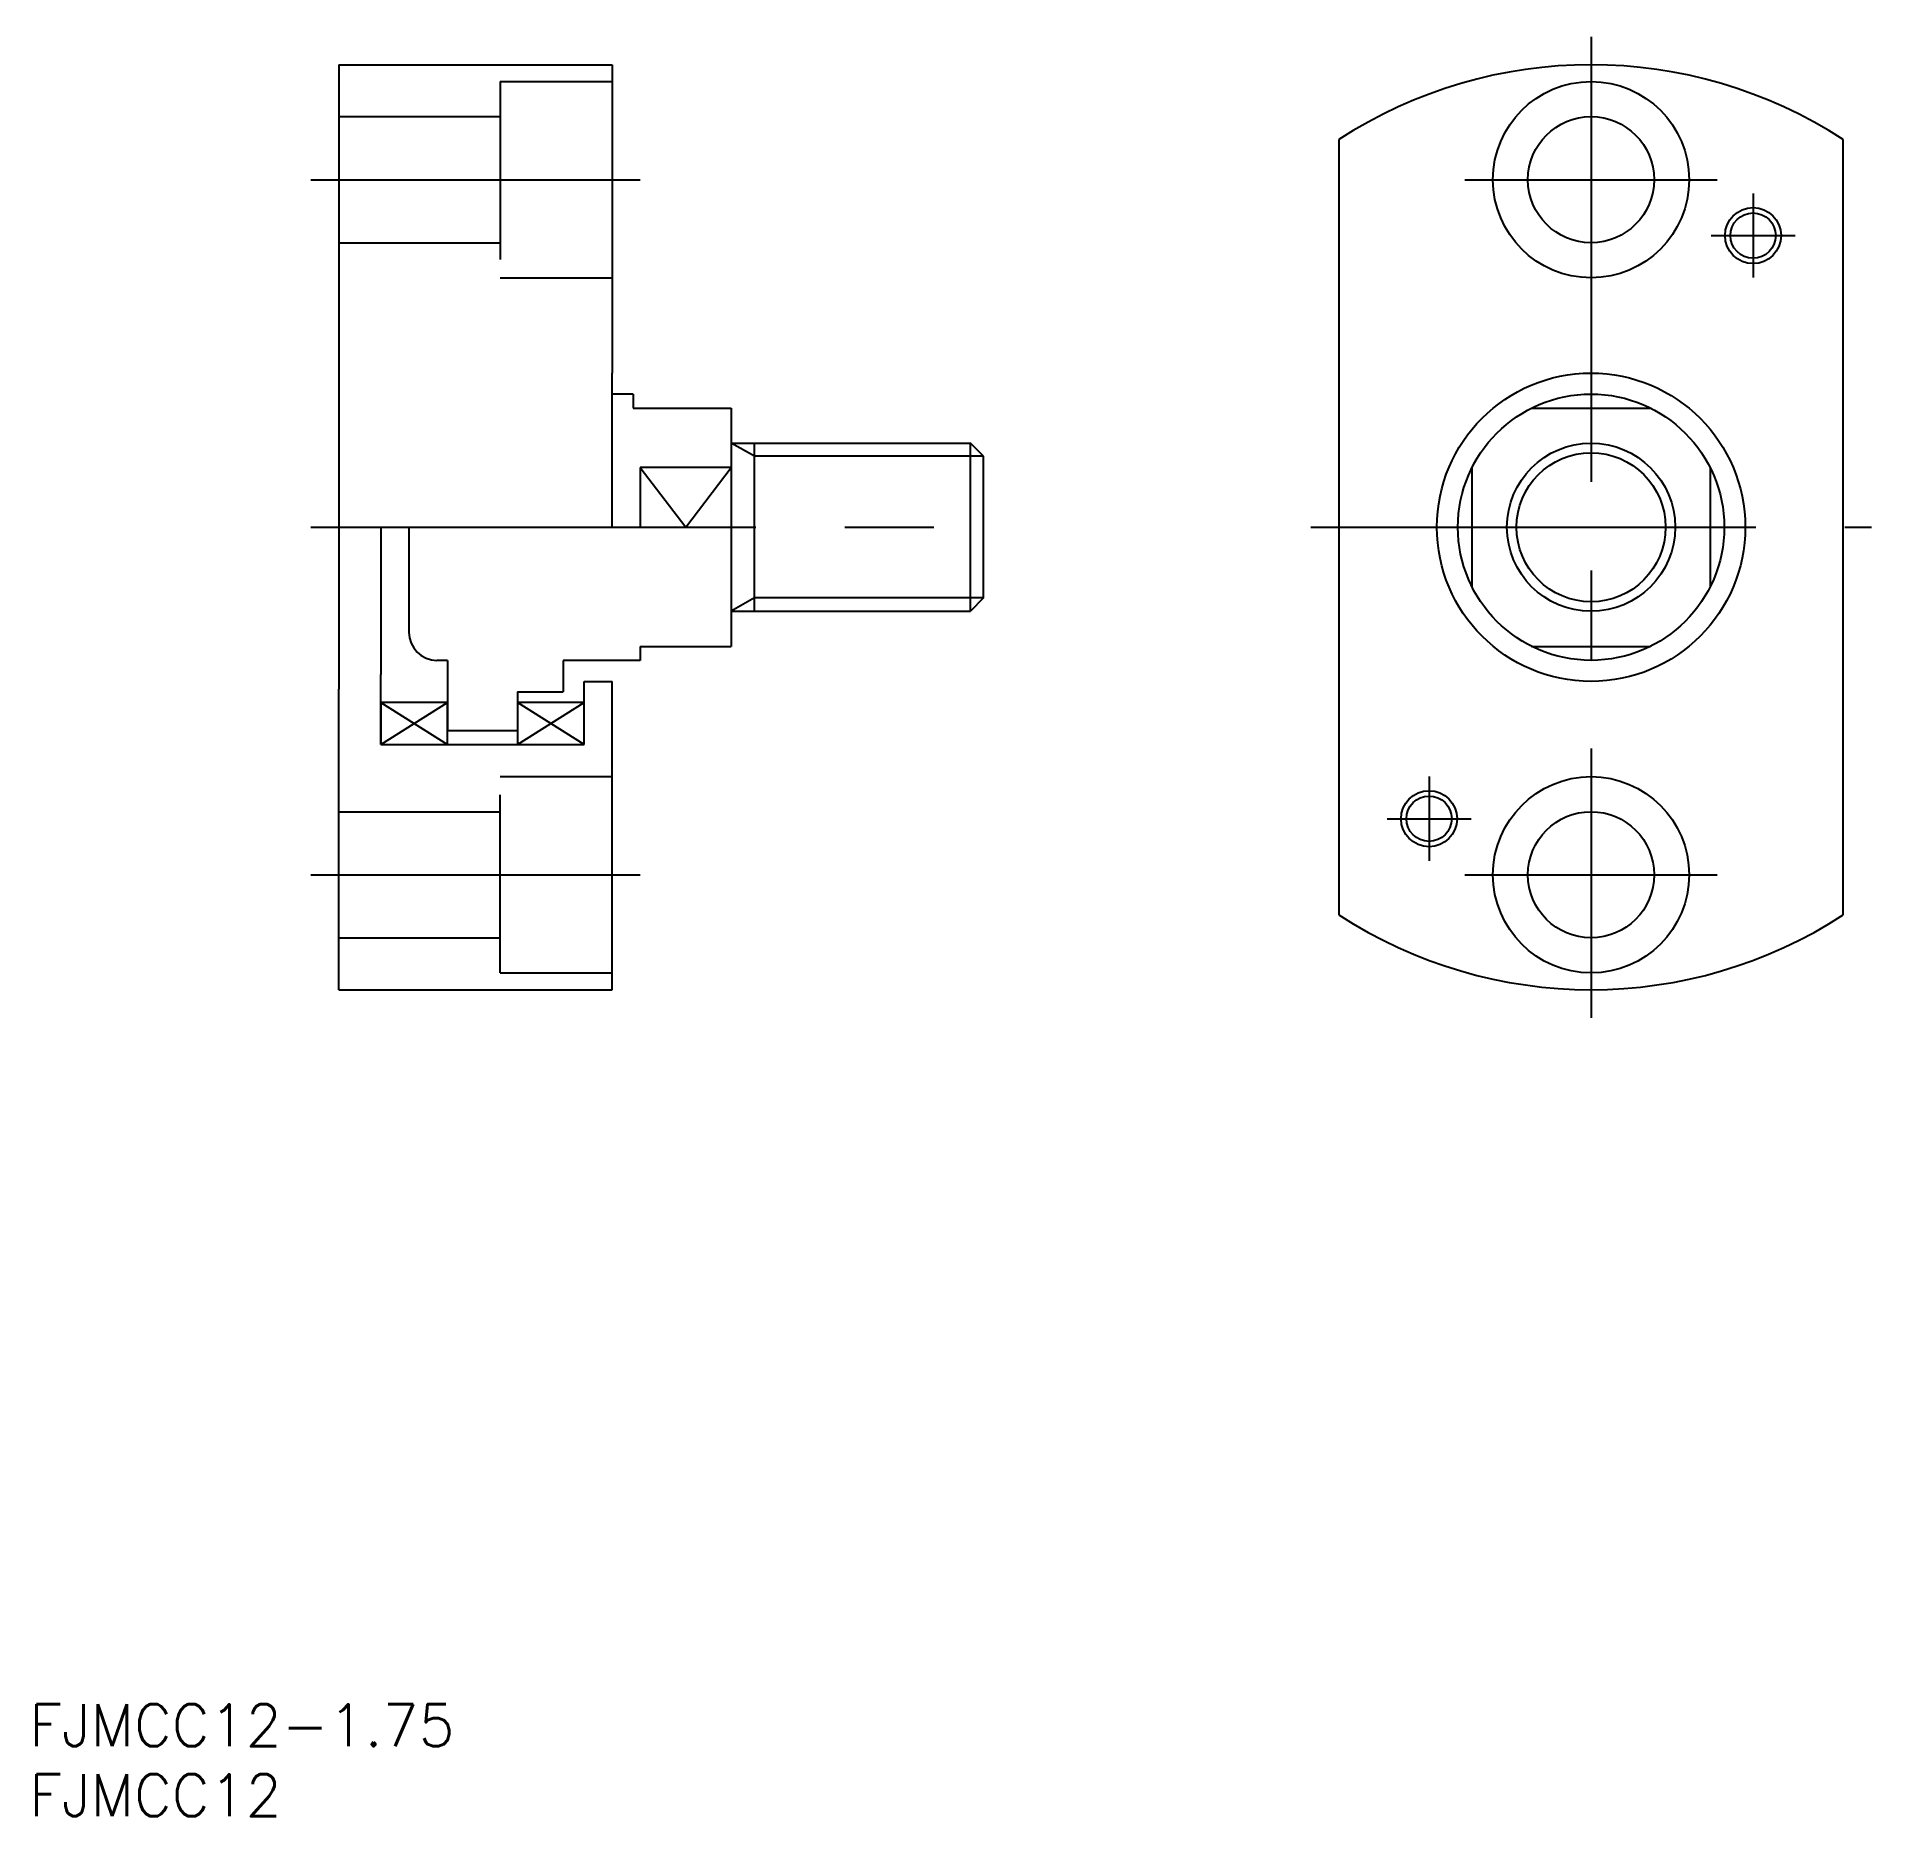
# Model space of a CAD drawing. Extents: x 49 to 180, y 8 to 135.
import ezdxf
from ezdxf.enums import TextEntityAlignment as Align

# ---------------------------------------------------------------- set-up
doc = ezdxf.new("R2010")
doc.units = 0
doc.linetypes.add('CENTER', pattern=[50.8, 31.75, -6.35, 6.35, -6.35])
doc.linetypes.add('DASHED', pattern=[19.05, 12.7, -6.35])
doc.layers.get('0').update_dxf_attribs({"linetype": 'CONTINUOUS'})
doc.layers.add('CENTER', color=1, linetype='CENTER')
doc.styles.get("Standard").update_dxf_attribs({"font": 'txt.shx', "bigfont": 'bigfont.shx'})

msp = doc.modelspace()

# ---------------------------------------------------------------- linework, layer by layer
at = {"color": 7, "linetype": 'CONTINUOUS'}
for p, q in [((71.05, 133.43), (90.55, 133.43)), ((71.05, 133.43), (71.05, 114.49)), ((90.55, 133.43), (90.55, 111.43)), ((142.4, 128.09), (142.4, 72.78)), ((178.4, 72.78), (178.4, 128.09)), ((71.05, 114.49), (71.05, 88.88)), ((90.55, 100.43), (90.55, 111.43)), ((92.05, 109.93), (90.55, 109.93)), ((92.05, 109.93), (92.05, 108.93)), ((92.05, 108.93), (99.05, 108.93)), ((99.05, 108.93), (99.05, 100.43)), ((156.15, 108.93), (164.64, 108.93)), ((99.05, 106.43), (116.11, 106.43)), ((100.7, 94.43), (100.7, 106.43)), ((117.05, 105.49), (116.11, 106.43)), ((116.11, 94.43), (116.11, 106.43)), ((117.05, 95.38), (117.05, 105.49)), ((99.05, 104.68), (92.55, 104.68)), ((92.55, 104.68), (95.8, 100.43)), ((92.55, 104.68), (92.55, 100.43)), ((95.8, 100.43), (99.05, 104.68)), ((151.9, 104.68), (151.9, 96.19)), ((168.9, 104.68), (168.9, 96.19)), ((74.05, 100.43), (74.05, 89.93)), ((76.05, 100.43), (76.05, 92.93)), ((99.05, 100.43), (99.05, 91.93)), ((99.05, 94.43), (116.11, 94.43)), ((117.05, 95.38), (116.11, 94.43)), ((92.55, 91.93), (92.55, 90.93)), ((92.55, 91.93), (99.05, 91.93)), ((156.15, 91.93), (164.64, 91.93)), ((78.8, 90.93), (78.05, 90.93)), ((78.8, 90.93), (78.8, 85.93)), ((87.05, 90.93), (87.05, 88.68)), ((92.55, 90.93), (87.05, 90.93)), ((74.05, 84.93), (74.05, 89.93)), ((88.55, 89.43), (90.55, 89.43)), ((88.55, 84.93), (88.55, 89.43)), ((90.55, 67.43), (90.55, 89.43)), ((71.05, 67.43), (71.05, 88.88)), ((74.05, 87.93), (74.05, 84.93)), ((78.8, 87.93), (74.05, 87.93)), ((74.05, 84.93), (78.8, 87.93)), ((74.05, 87.93), (78.8, 84.93)), ((78.8, 84.93), (78.8, 87.93)), ((83.8, 88.68), (83.8, 85.93)), ((83.8, 88.68), (87.05, 88.68)), ((83.8, 87.93), (83.8, 84.93)), ((88.55, 87.93), (83.8, 87.93)), ((83.8, 84.93), (88.55, 87.93)), ((88.55, 84.93), (83.8, 87.93)), ((88.55, 84.93), (88.55, 87.93)), ((78.8, 85.93), (83.8, 85.93)), ((74.05, 84.93), (88.55, 84.93)), ((74.05, 84.93), (78.8, 84.93)), ((83.8, 84.93), (88.55, 84.93)), ((71.05, 67.43), (90.55, 67.43))]:
    msp.add_line(p, q, dxfattribs=at)
at = {"color": 3, "linetype": 'DASHED'}
for p, q in [((82.55, 132.23), (90.55, 132.23)), ((82.55, 132.23), (82.55, 118.23)), ((71.05, 129.73), (82.55, 129.73)), ((71.05, 120.73), (82.55, 120.73)), ((82.55, 118.23), (90.55, 118.23)), ((82.55, 82.63), (90.55, 82.63)), ((82.55, 68.63), (82.55, 82.63)), ((71.05, 80.13), (82.55, 80.13)), ((71.05, 71.13), (82.55, 71.13)), ((82.55, 68.63), (90.55, 68.63))]:
    msp.add_line(p, q, dxfattribs=at)
at = {"color": 3, "linetype": 'CONTINUOUS'}
for p, q in [((100.7, 105.49), (99.05, 106.43)), ((117.05, 105.49), (100.7, 105.49)), ((100.7, 95.38), (99.05, 94.43)), ((117.05, 95.38), (100.7, 95.38))]:
    msp.add_line(p, q, dxfattribs=at)
at = {"color": 7, "linetype": 'CONTINUOUS'}
for centre, radius in [((160.4, 125.23), 7), ((160.4, 125.23), 4.5), ((171.96, 121.24), 1.62), ((160.4, 100.43), 11), ((160.4, 100.43), 9.5), ((160.4, 100.43), 6), ((160.4, 75.63), 7), ((148.84, 79.63), 1.62), ((160.4, 75.63), 4.5)]:
    msp.add_circle(centre, radius, dxfattribs=at)
at = {"color": 3, "linetype": 'CONTINUOUS'}
for centre, radius in [((171.96, 121.24), 2), ((160.4, 100.43), 5.32), ((148.84, 79.63), 2)]:
    msp.add_circle(centre, radius, dxfattribs=at)
at = {"color": 7, "linetype": 'CONTINUOUS'}
for centre, radius, start, end in [((160.4, 100.43), 33, 56.9443, 123.0557), ((78.05, 92.93), 2, 180, 270), ((160.4, 100.43), 33, 236.9443, 303.0557)]:
    msp.add_arc(centre, radius, start, end, dxfattribs=at)
at = {"layer": 'CENTER', "color": 1, "linetype": 'CENTER'}
for p, q in [((160.4, 135.43), (160.4, 65.43)), ((69.05, 125.23), (92.55, 125.23)), ((151.4, 125.23), (169.4, 125.23)), ((151.4, 125.23), (169.4, 125.23)), ((171.96, 124.24), (171.96, 118.24)), ((168.96, 121.24), (174.96, 121.24)), ((69.05, 100.43), (119.05, 100.43)), ((140.4, 100.43), (180.4, 100.43)), ((148.84, 82.63), (148.84, 76.63)), ((145.84, 79.63), (151.84, 79.63)), ((69.05, 75.63), (92.55, 75.63)), ((151.4, 75.63), (169.4, 75.63))]:
    msp.add_line(p, q, dxfattribs=at)

# ---------------------------------------------------------------- texts
at = {"color": 7, "linetype": 'CONTINUOUS'}
for s, p in [('FJMCC12-1.75', (48.97, 14.94)), ('FJMCC12', (48.97, 9.94))]:
    msp.add_text(s, height=3, dxfattribs=at).set_placement(p, align=Align.MIDDLE_LEFT)

doc.saveas('drawing.dxf')
